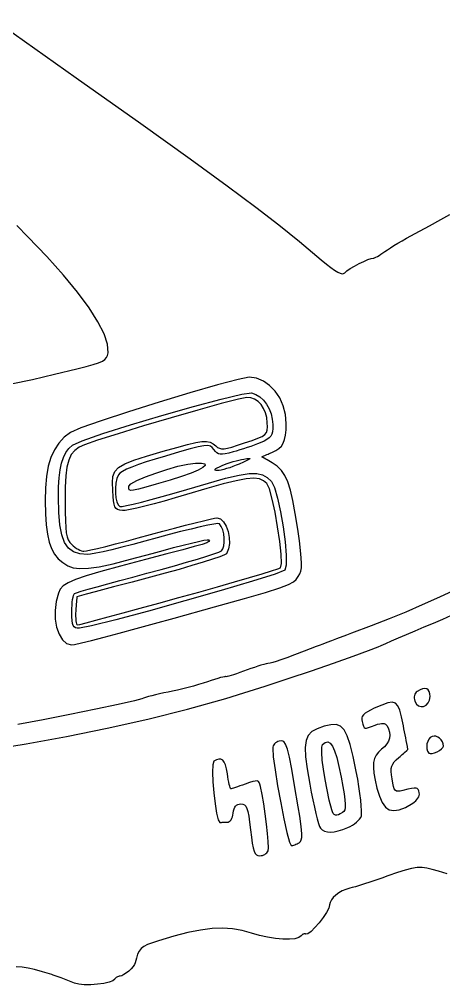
# Model space of a CAD drawing. Extents: x 0.3 to 13.7, y 0.1 to 13.4.
# Drawn here: x 7.937 to 9.345, y 0.227 to 3.434 of the extents above; entities that cross this region are included whole.
import ezdxf

# ---------------------------------------------------------------- set-up
doc = ezdxf.new("R2010")
doc.units = 0
doc.layers.get('0').update_dxf_attribs({"linetype": 'CONTINUOUS'})

msp = doc.modelspace()

# ---------------------------------------------------------------- linework, layer by layer
at = {"color": 0}
for points in [[(7.84999, 3.43354), (8.12565, 3.23882), (8.3399, 3.08703), (8.50342, 2.97026), (8.62706, 2.88064), (8.72168, 2.81011), (8.79796, 2.75103), (8.86675, 2.69521), (8.93892, 2.63482), (8.95622, 2.62056), (8.97092, 2.609), (8.98318, 2.60021), (8.99333, 2.59392), (9.00151, 2.59011), (9.00803, 2.5886), (9.01297, 2.58931), (9.01665, 2.59207), (9.02344, 2.5981), (9.03456, 2.60558), (9.04861, 2.61382), (9.06401, 2.62201), (9.07949, 2.62956), (9.09343, 2.63558), (9.10444, 2.63938), (9.11111, 2.64025), (9.1129, 2.64046), (9.11589, 2.6416), (9.1199, 2.6435), (9.12483, 2.64626), (9.13043, 2.64958), (9.13661, 2.65349), (9.14318, 2.65782), (9.15001, 2.66254), (9.15804, 2.66797), (9.16818, 2.67453), (9.18001, 2.68186), (9.19314, 2.68972), (9.20708, 2.69803), (9.22146, 2.70637), (9.23594, 2.71457), (9.25, 2.72233), (9.29742, 2.74815), (9.33518, 2.76893), (9.36518, 2.78575)], [(7.90983, 2.2226), (7.9809, 2.23779), (8.0535, 2.2545), (8.12776, 2.27262), (8.15831, 2.28043), (8.18201, 2.28694), (8.19982, 2.29275), (8.21257, 2.29824), (8.22119, 2.30376), (8.22657, 2.31006), (8.22965, 2.31739), (8.23122, 2.32622), (8.22949, 2.35428), (8.21832, 2.38867), (8.19797, 2.42914), (8.16862, 2.47532), (8.13049, 2.52696), (8.08376, 2.58371), (8.02869, 2.64535), (7.9655, 2.71143), (7.92854, 2.74821)], [(9.3929, 1.54275), (9.33083, 1.51383), (9.27399, 1.48833), (9.21929, 1.465), (9.1639, 1.44239), (9.10471, 1.41928), (9.0389, 1.39432), (9.02246, 1.38818), (8.98882, 1.37549), (8.97254, 1.36936), (8.95725, 1.36361), (8.94347, 1.35834), (8.93164, 1.35384), (8.92219, 1.35026), (8.88206, 1.3348), (8.84978, 1.32259), (8.82437, 1.31304), (8.80474, 1.30599), (8.78965, 1.30084), (8.7781, 1.29736), (8.76899, 1.29508), (8.76113, 1.29373), (8.75549, 1.29259), (8.74789, 1.29064), (8.73872, 1.28803), (8.72831, 1.28488), (8.7169, 1.2812), (8.70497, 1.27713), (8.69271, 1.27284), (8.68056, 1.26834), (8.66883, 1.264), (8.65793, 1.26015), (8.648, 1.25678), (8.63937, 1.25396), (8.63222, 1.2519), (8.62685, 1.25049), (8.62343, 1.24995), (8.62224, 1.25038), (8.62099, 1.25076), (8.6174, 1.25027), (8.61171, 1.24897), (8.60417, 1.24702), (8.59511, 1.24436), (8.58469, 1.24116), (8.57319, 1.23741), (8.56082, 1.23329), (8.5471, 1.22873), (8.53157, 1.22401), (8.51476, 1.21924), (8.49718, 1.21446), (8.47944, 1.20991), (8.46197, 1.20573), (8.44542, 1.20204), (8.43028, 1.19895), (8.41601, 1.19613), (8.40201, 1.19309), (8.38867, 1.19005), (8.37631, 1.18701), (8.36524, 1.18408), (8.35585, 1.18132), (8.34853, 1.17887), (8.34358, 1.17687), (8.31879, 1.16992), (8.26497, 1.15777), (8.19075, 1.14209), (8.10482, 1.12468), (8.01579, 1.10721), (7.93235, 1.09136)], [(7.82904, 1.00629), (7.95996, 1.02691), (8.09381, 1.05122), (8.22879, 1.07888), (8.36307, 1.10948), (8.49479, 1.14274), (8.62224, 1.17833), (8.68186, 1.19645), (8.75239, 1.21886), (8.82889, 1.24392), (8.90636, 1.26991), (8.97993, 1.29508), (9.04465, 1.31798), (9.09554, 1.33675), (9.12776, 1.34983), (9.13753, 1.35411), (9.15256, 1.36068), (9.1721, 1.36914), (9.19536, 1.37912), (9.22168, 1.39035), (9.25022, 1.40256), (9.28028, 1.41531), (9.31108, 1.42839), (9.34169, 1.4414), (9.3711, 1.454)], [(9.35622, 0.595432), (9.32775, 0.604113), (9.30729, 0.610351), (9.28961, 0.614475), (9.27328, 0.616428), (9.25678, 0.616049), (9.23872, 0.613226), (9.21756, 0.607801), (9.19185, 0.599718), (9.16015, 0.588704), (9.13971, 0.581543), (9.11951, 0.574599), (9.1001, 0.568088), (9.08203, 0.562175), (9.06581, 0.556967), (9.05192, 0.552735), (9.0409, 0.549533), (9.03331, 0.547635), (9.02067, 0.543946), (9.00851, 0.538738), (8.99724, 0.532335), (8.98719, 0.524957), (8.97879, 0.516982), (8.97228, 0.508626), (8.9681, 0.500217), (8.96664, 0.492133), (8.96376, 0.481717), (8.95594, 0.467231), (8.94472, 0.450467), (8.93153, 0.433214), (8.91786, 0.41721), (8.90506, 0.404351), (8.89464, 0.396322), (8.88807, 0.395019), (8.88618, 0.395888), (8.88411, 0.396213), (8.882, 0.396104), (8.87983, 0.395508), (8.87771, 0.394532), (8.87571, 0.393121), (8.87392, 0.391331), (8.87235, 0.38916), (8.86486, 0.383464), (8.85146, 0.379883), (8.83322, 0.378256), (8.81131, 0.378635), (8.78663, 0.380914), (8.76042, 0.385038), (8.73367, 0.39095), (8.70747, 0.398546), (8.67622, 0.407226), (8.64453, 0.412597), (8.61154, 0.414822), (8.57644, 0.413519), (8.53836, 0.4088), (8.49653, 0.400444), (8.45008, 0.388672), (8.39817, 0.373156), (8.37831, 0.366536), (8.36263, 0.360351), (8.35047, 0.354112), (8.34125, 0.34706), (8.33442, 0.338758), (8.32926, 0.328504), (8.32525, 0.315864), (8.32172, 0.300076), (8.31933, 0.294271), (8.31451, 0.287381), (8.308, 0.280003), (8.30035, 0.272732), (8.29221, 0.266114), (8.28424, 0.260688), (8.27713, 0.256999), (8.27143, 0.255643), (8.2685, 0.255425), (8.26568, 0.254829), (8.26297, 0.253851), (8.26042, 0.25255), (8.25814, 0.251031), (8.25624, 0.24924), (8.25472, 0.247288), (8.25369, 0.245171), (8.24761, 0.2398), (8.23469, 0.235135), (8.21685, 0.231337), (8.19596, 0.228678), (8.17389, 0.227268), (8.15261, 0.227268), (8.134, 0.22895), (8.1199, 0.232476), (8.10932, 0.2366), (8.09804, 0.241049), (8.08664, 0.245443), (8.07557, 0.249675), (8.06532, 0.253526), (8.05638, 0.256782), (8.04926, 0.259332), (8.04443, 0.260906), (8.01351, 0.270344), (7.98779, 0.277399), (7.96576, 0.282281), (7.94581, 0.285101), (7.92637, 0.286079)]]:
    msp.add_lwpolyline(points, dxfattribs=at)
for points in [[(8.4509, 1.44493), (8.58442, 1.48199), (8.68375, 1.50993), (8.75429, 1.53033), (8.80137, 1.54503), (8.83035, 1.55593), (8.84657, 1.56472), (8.85542, 1.57335), (8.86219, 1.58344), (8.86719, 1.59207), (8.87071, 1.60118), (8.87278, 1.61225), (8.87338, 1.62651), (8.87244, 1.64518), (8.87001, 1.66954), (8.86604, 1.70107), (8.86051, 1.74072), (8.85265, 1.79275), (8.84494, 1.83535), (8.83697, 1.86968), (8.82818, 1.89697), (8.81814, 1.91863), (8.80643, 1.93554), (8.79258, 1.949), (8.77615, 1.96035), (8.75879, 1.97054), (8.7545, 1.97314), (8.74149, 1.98079), (8.74567, 1.98253), (8.7539, 1.986), (8.75808, 1.98774), (8.76221, 1.98947), (8.76639, 1.99126), (8.77463, 1.99474), (8.78771, 2.00097), (8.79829, 2.00792), (8.80658, 2.016), (8.81287, 2.02576), (8.81733, 2.03771), (8.82021, 2.05219), (8.82178, 2.06976), (8.82221, 2.09093), (8.81967, 2.12142), (8.81239, 2.15001), (8.80089, 2.17611), (8.78575, 2.19889), (8.76747, 2.21783), (8.74658, 2.23221), (8.72368, 2.24126), (8.69928, 2.24447), (8.66314, 2.23762), (8.59397, 2.21929), (8.50287, 2.19308), (8.40093, 2.16222), (8.29926, 2.13015), (8.20893, 2.10053), (8.14106, 2.07656), (8.10678, 2.06168), (8.08578, 2.04536), (8.06803, 2.02632), (8.05344, 2.00412), (8.04189, 1.97846), (8.03315, 1.94894), (8.02718, 1.91525), (8.02376, 1.87696), (8.02285, 1.83376), (8.02376, 1.79101), (8.02615, 1.7545), (8.03017, 1.72347), (8.03597, 1.69743), (8.04378, 1.67557), (8.05382, 1.65733), (8.06619, 1.64204), (8.08111, 1.62901), (8.09765, 1.6186), (8.11604, 1.61193), (8.13824, 1.609), (8.16624, 1.61019), (8.2021, 1.61561), (8.24789, 1.62549), (8.30561, 1.64003), (8.37728, 1.65961), (8.41411, 1.66965), (8.44868, 1.67887), (8.48019, 1.68701), (8.50786, 1.69385), (8.53103, 1.69933), (8.54883, 1.70318), (8.56044, 1.70518), (8.56521, 1.70518), (8.56739, 1.70215), (8.56597, 1.699), (8.55871, 1.69521), (8.54329, 1.68978), (8.51753, 1.68224), (8.47917, 1.67182), (8.42594, 1.65787), (8.35558, 1.63954), (8.27214, 1.61768), (8.20719, 1.59999), (8.15831, 1.5855), (8.12289, 1.57329), (8.09853, 1.56233), (8.08268, 1.55176), (8.07286, 1.54042), (8.06657, 1.52761), (8.05871, 1.4994), (8.05533, 1.47026), (8.05621, 1.4414), (8.06082, 1.4145), (8.06885, 1.39094), (8.07997, 1.37229), (8.09375, 1.36003), (8.10986, 1.35558), (8.12039, 1.35742), (8.14285, 1.36263), (8.17594, 1.37088), (8.21815, 1.38184), (8.26818, 1.39507), (8.3246, 1.41021), (8.38596, 1.42697), (8.4509, 1.44493)], [(8.11111, 1.46604), (8.11133, 1.47715), (8.11187, 1.48779), (8.11268, 1.49761), (8.11382, 1.50651), (8.11524, 1.51406), (8.11681, 1.52012), (8.11854, 1.52442), (8.12039, 1.52669), (8.12696, 1.52908), (8.14219, 1.53375), (8.16515, 1.54036), (8.19476, 1.54872), (8.23008, 1.55843), (8.27012, 1.56939), (8.31396, 1.58122), (8.36051, 1.59364), (8.40717, 1.60622), (8.45139, 1.61843), (8.49208, 1.6301), (8.52821, 1.64079), (8.55881, 1.65022), (8.58285, 1.65815), (8.59933, 1.66422), (8.60726, 1.66813), (8.61225, 1.67492), (8.61546, 1.68494), (8.61692, 1.69726), (8.61681, 1.71083), (8.61507, 1.72472), (8.61182, 1.7379), (8.60715, 1.74935), (8.60113, 1.75831), (8.59549, 1.75885), (8.58242, 1.75717), (8.56261, 1.75342), (8.53711, 1.74789), (8.50662, 1.74067), (8.472, 1.73199), (8.43419, 1.72217), (8.39393, 1.71115), (8.35325, 1.70003), (8.31401, 1.68967), (8.27724, 1.68024), (8.24388, 1.67204), (8.21479, 1.66525), (8.19103, 1.6601), (8.1735, 1.65679), (8.16314, 1.65565), (8.13753, 1.65771), (8.11654, 1.66456), (8.09978, 1.67692), (8.08686, 1.69547), (8.07747, 1.72097), (8.07124, 1.75424), (8.06776, 1.7959), (8.06668, 1.84663), (8.06728, 1.88103), (8.06917, 1.91086), (8.07249, 1.93685), (8.07726, 1.95915), (8.08361, 1.97814), (8.09169, 1.99431), (8.10157, 2.00792), (8.11333, 2.01947), (8.14578, 2.0339), (8.21403, 2.0574), (8.30621, 2.08649), (8.41032, 2.11762), (8.51443, 2.14735), (8.60656, 2.17219), (8.67475, 2.18858), (8.70708, 2.19308), (8.72157, 2.18772), (8.73492, 2.17931), (8.74696, 2.16835), (8.75738, 2.15506), (8.7659, 2.13997), (8.77235, 2.12349), (8.77636, 2.10585), (8.77778, 2.08757), (8.77756, 2.07443), (8.77658, 2.06396), (8.77458, 2.0555), (8.77115, 2.04878), (8.76594, 2.04308), (8.75862, 2.03792), (8.74881, 2.03282), (8.73611, 2.02718), (8.72678, 2.02349), (8.71615, 2.01942), (8.70458, 2.01525), (8.69249, 2.01107), (8.68028, 2.007), (8.66818, 2.00319), (8.65674, 1.99972), (8.64615, 1.99675), (8.63157, 1.99294), (8.6199, 1.99046), (8.61068, 1.98921), (8.60331, 1.98931), (8.59733, 1.99089), (8.59218, 1.99397), (8.58746, 1.99858), (8.58251, 2.00483), (8.5771, 2.0115), (8.5709, 2.0159), (8.56222, 2.01785), (8.54943, 2.01725), (8.53065, 2.01367), (8.50429, 2.00689), (8.46853, 1.9969), (8.42176, 1.98318), (8.38792, 1.97299), (8.35807, 1.96343), (8.33231, 1.95458), (8.3106, 1.9464), (8.29308, 1.93892), (8.27979, 1.93218), (8.27072, 1.92622), (8.266, 1.92101), (8.26096, 1.90826), (8.2576, 1.89301), (8.25592, 1.87642), (8.25586, 1.85975), (8.25738, 1.84418), (8.26036, 1.83083), (8.26486, 1.82096), (8.27072, 1.81569), (8.278, 1.81581), (8.29292, 1.81836), (8.31456, 1.82314), (8.34207, 1.82981), (8.37446, 1.83838), (8.41092, 1.84831), (8.45047, 1.85965), (8.49224, 1.87201), (8.56446, 1.89344), (8.62158, 1.90924), (8.66585, 1.91965), (8.69954, 1.92492), (8.72487, 1.92524), (8.74408, 1.92085), (8.7595, 1.91194), (8.77339, 1.89871), (8.78358, 1.87858), (8.79406, 1.84315), (8.80404, 1.79779), (8.81267, 1.74761), (8.81922, 1.69786), (8.82286, 1.65386), (8.82286, 1.62076), (8.81831, 1.60385), (8.78629, 1.59125), (8.71094, 1.56739), (8.60622, 1.53629), (8.48633, 1.50185), (8.36535, 1.4681), (8.25738, 1.43912), (8.17654, 1.41878), (8.13693, 1.41114), (8.12907, 1.4114), (8.12294, 1.41271), (8.11843, 1.41531), (8.11518, 1.41982), (8.11307, 1.42671), (8.11182, 1.43631), (8.11128, 1.44933), (8.11111, 1.46604)], [(8.46625, 1.51297), (8.53239, 1.53136), (8.5944, 1.54883), (8.65099, 1.565), (8.70074, 1.57937), (8.74224, 1.59169), (8.77419, 1.6014), (8.79508, 1.60813), (8.80365, 1.6116), (8.80664, 1.62631), (8.80544, 1.65739), (8.80094, 1.69976), (8.79394, 1.74794), (8.78532, 1.79656), (8.77593, 1.84022), (8.76671, 1.87375), (8.7584, 1.89171), (8.7474, 1.90115), (8.73335, 1.90707), (8.71451, 1.90924), (8.68935, 1.90733), (8.65608, 1.90121), (8.61313, 1.89057), (8.55881, 1.87522), (8.49143, 1.85499), (8.454, 1.84369), (8.41797, 1.83344), (8.38411, 1.82422), (8.3534, 1.81629), (8.32671, 1.80994), (8.30479, 1.80533), (8.28863, 1.80263), (8.27908, 1.80219), (8.27001, 1.80354), (8.26303, 1.80567), (8.25771, 1.80914), (8.25385, 1.81461), (8.25114, 1.82269), (8.24924, 1.83399), (8.24783, 1.84918), (8.24669, 1.86888), (8.24588, 1.89486), (8.24761, 1.91525), (8.25379, 1.93147), (8.26622, 1.94493), (8.28657, 1.95692), (8.31679, 1.96903), (8.35861, 1.98247), (8.41379, 1.99875), (8.45936, 2.01178), (8.49501, 2.02138), (8.52235, 2.02783), (8.54292, 2.03114), (8.55821, 2.03153), (8.56993, 2.02914), (8.57964, 2.02414), (8.58882, 2.01671), (8.59478, 2.01193), (8.60097, 2.00874), (8.60807, 2.00711), (8.61686, 2.00722), (8.62815, 2.00917), (8.64258, 2.01292), (8.66103, 2.01861), (8.68414, 2.02636), (8.70953, 2.03504), (8.72863, 2.0421), (8.74224, 2.04829), (8.75131, 2.05431), (8.75672, 2.06108), (8.75939, 2.06928), (8.7601, 2.07975), (8.75982, 2.09315), (8.75797, 2.11079), (8.75379, 2.1269), (8.74744, 2.14133), (8.73921, 2.15369), (8.72922, 2.16385), (8.71778, 2.17144), (8.70508, 2.17617), (8.69135, 2.17779), (8.66411, 2.17219), (8.6071, 2.15722), (8.52946, 2.13558), (8.44037, 2.10986), (8.34907, 2.0829), (8.26465, 2.05724), (8.19635, 2.0356), (8.15332, 2.02061), (8.13514, 2.0121), (8.12056, 2.00151), (8.10932, 1.98779), (8.10097, 1.96983), (8.09511, 1.94661), (8.09142, 1.91689), (8.08946, 1.87961), (8.08886, 1.83376), (8.08903, 1.79736), (8.08963, 1.76839), (8.09076, 1.74571), (8.09267, 1.72825), (8.09549, 1.7149), (8.09939, 1.70464), (8.10454, 1.69635), (8.11111, 1.68892), (8.11594, 1.68446), (8.12115, 1.68028), (8.12663, 1.67643), (8.13217, 1.67324), (8.13753, 1.67051), (8.14268, 1.66846), (8.1474, 1.66715), (8.15147, 1.66661), (8.15929, 1.66775), (8.17453, 1.67106), (8.19635, 1.67622), (8.22385, 1.683), (8.25608, 1.69125), (8.29215, 1.70068), (8.33117, 1.7111), (8.37224, 1.72217), (8.41331, 1.7334), (8.45226, 1.74382), (8.48833, 1.75325), (8.52051, 1.7615), (8.5479, 1.76828), (8.56967, 1.77344), (8.58485, 1.77658), (8.59256, 1.77772), (8.60433, 1.77419), (8.61469, 1.76432), (8.62321, 1.74972), (8.6295, 1.73193), (8.63319, 1.71246), (8.63385, 1.69276), (8.63108, 1.67432), (8.6244, 1.65875), (8.61774, 1.65474), (8.60183, 1.64844), (8.57781, 1.64014), (8.54671, 1.63015), (8.5095, 1.61897), (8.46724, 1.60672), (8.42101, 1.59381), (8.37181, 1.58051), (8.31082, 1.56435), (8.28033, 1.55621), (8.24978, 1.54812), (8.18881, 1.53196), (8.15826, 1.52388), (8.12776, 1.51574), (8.12733, 1.50993), (8.1269, 1.50401), (8.12651, 1.49821), (8.12608, 1.49235), (8.12565, 1.48654), (8.12478, 1.47483), (8.12435, 1.46903), (8.12386, 1.45958), (8.12369, 1.45079), (8.12392, 1.44293), (8.12446, 1.43599), (8.12532, 1.43028), (8.12646, 1.42589), (8.12787, 1.42318), (8.1295, 1.42225), (8.13797, 1.4241), (8.15875, 1.42936), (8.19054, 1.43778), (8.23199, 1.44889), (8.28162, 1.46229), (8.33817, 1.47775), (8.40018, 1.49474), (8.46625, 1.51297)], [(8.30003, 1.88297), (8.30724, 1.891), (8.32671, 1.90169), (8.35531, 1.91396), (8.38971, 1.92665), (8.42681, 1.93864), (8.46332, 1.94894), (8.49604, 1.95632), (8.52181, 1.95975), (8.54178, 1.95964), (8.55219, 1.95697), (8.5535, 1.9521), (8.54606, 1.94521), (8.53028, 1.93658), (8.50657, 1.92643), (8.47532, 1.91525), (8.4369, 1.90306), (8.39106, 1.88932), (8.35678, 1.87929), (8.33242, 1.87267), (8.31625, 1.86936), (8.30658, 1.86893), (8.30181, 1.87125), (8.30018, 1.87603), (8.30003, 1.88297)], [(8.60954, 1.95144), (8.61774, 1.95481), (8.62674, 1.95817), (8.63633, 1.96149), (8.64611, 1.96451), (8.65588, 1.96733), (8.66525, 1.96978), (8.67393, 1.97174), (8.68175, 1.97314), (8.69151, 1.9745), (8.69814, 1.97521), (8.70156, 1.97499), (8.70167, 1.97374), (8.69829, 1.9714), (8.6914, 1.96783), (8.68093, 1.96289), (8.66667, 1.95654), (8.65619, 1.95221), (8.64551, 1.94808), (8.63493, 1.94439), (8.62483, 1.94114), (8.6154, 1.93847), (8.60704, 1.93653), (8.59993, 1.93528), (8.59446, 1.9349), (8.58951, 1.93511), (8.58649, 1.93599), (8.58539, 1.93722), (8.58626, 1.93896), (8.58908, 1.94125), (8.59386, 1.94407), (8.60069, 1.94749), (8.60954, 1.95144)], [(9.30003, 1.18457), (9.29926, 1.19379), (9.29704, 1.20106), (9.29346, 1.20627), (9.28857, 1.20942), (9.28239, 1.21056), (9.27507, 1.20958), (9.26665, 1.20649), (9.25717, 1.20123), (9.25401, 1.19878), (9.25146, 1.19569), (9.24946, 1.19211), (9.2481, 1.18815), (9.2474, 1.18381), (9.24735, 1.17914), (9.24794, 1.17426), (9.24918, 1.16922), (9.25429, 1.15923), (9.26144, 1.15316), (9.26975, 1.15072), (9.27843, 1.15169), (9.28663, 1.15582), (9.29351, 1.16287), (9.29824, 1.17258), (9.30003, 1.18457)], [(9.24235, 0.829644), (9.24756, 0.833387), (9.25222, 0.837511), (9.25624, 0.84196), (9.2595, 0.846571), (9.26199, 0.851238), (9.26357, 0.855957), (9.26426, 0.860406), (9.26389, 0.864637), (9.26232, 0.870931), (9.26036, 0.875706), (9.25749, 0.878743), (9.25315, 0.880262), (9.24675, 0.880262), (9.23779, 0.878851), (9.22558, 0.876139), (9.20969, 0.872287), (9.20074, 0.870226), (9.19368, 0.869467), (9.18826, 0.870281), (9.18414, 0.873047), (9.18093, 0.878093), (9.17833, 0.885851), (9.176, 0.896539), (9.17356, 0.910644), (9.1716, 0.924425), (9.17068, 0.935656), (9.1709, 0.944933), (9.17253, 0.952962), (9.17572, 0.960124), (9.18067, 0.96696), (9.18744, 0.974175), (9.19635, 0.98215), (9.20008, 0.985351), (9.20383, 0.988607), (9.20757, 0.991808), (9.21137, 0.995063), (9.21511, 0.99821), (9.2226, 1.00478), (9.2264, 1.00798), (9.2245, 1.01785), (9.22265, 1.02783), (9.22076, 1.03776), (9.21892, 1.04763), (9.21701, 1.05756), (9.21517, 1.06749), (9.21326, 1.07742), (9.21143, 1.08729), (9.20551, 1.11675), (9.19976, 1.13873), (9.19325, 1.15375), (9.18494, 1.16243), (9.17389, 1.16531), (9.15912, 1.16298), (9.13976, 1.15609), (9.11469, 1.14513), (9.10194, 1.13905), (9.09179, 1.13363), (9.0841, 1.12853), (9.07856, 1.12364), (9.07497, 1.11854), (9.07324, 1.11334), (9.07308, 1.10748), (9.07433, 1.10091), (9.07661, 1.09207), (9.07861, 1.08556), (9.08094, 1.08149), (9.08415, 1.07948), (9.08886, 1.07926), (9.0956, 1.081), (9.10508, 1.08442), (9.11778, 1.0893), (9.12576, 1.09212), (9.13265, 1.09402), (9.13851, 1.09505), (9.14356, 1.09522), (9.14779, 1.0944), (9.15142, 1.09272), (9.15451, 1.09006), (9.15722, 1.08653), (9.16237, 1.07655), (9.16536, 1.06646), (9.16613, 1.05632), (9.16482, 1.04622), (9.1614, 1.0364), (9.15593, 1.0268), (9.14844, 1.01769), (9.13889, 1.00912), (9.12858, 0.999783), (9.12076, 0.989637), (9.11546, 0.97819), (9.11257, 0.964789), (9.11199, 0.948839), (9.11372, 0.929742), (9.11762, 0.906956), (9.12364, 0.879883), (9.13146, 0.852865), (9.14074, 0.832032), (9.15164, 0.817219), (9.16456, 0.808376), (9.17979, 0.805285), (9.19764, 0.807835), (9.21838, 0.816026), (9.24235, 0.829644)], [(9.02707, 0.749024), (9.03472, 0.752604), (9.04221, 0.75689), (9.04921, 0.761664), (9.05567, 0.76671), (9.06131, 0.772081), (9.06603, 0.777453), (9.06956, 0.782661), (9.07178, 0.787543), (9.07275, 0.794706), (9.07269, 0.806315), (9.07172, 0.821832), (9.06982, 0.840549), (9.06711, 0.861925), (9.06369, 0.885308), (9.05957, 0.910157), (9.05485, 0.93571), (9.04465, 0.985514), (9.03504, 1.02447), (9.02528, 1.05344), (9.0146, 1.07346), (9.00239, 1.08577), (8.98779, 1.0912), (8.97021, 1.09077), (8.94883, 1.08561), (8.92546, 1.07737), (8.90782, 1.06776), (8.89551, 1.05518), (8.88818, 1.03809), (8.88547, 1.01492), (8.88687, 0.98405), (8.89208, 0.944011), (8.90067, 0.893121), (8.90565, 0.866265), (8.91075, 0.840767), (8.91581, 0.817057), (8.92068, 0.795844), (8.92529, 0.777615), (8.92942, 0.763075), (8.93294, 0.752713), (8.93571, 0.747233), (8.94206, 0.741265), (8.94982, 0.737142), (8.95899, 0.7347), (8.96962, 0.73405), (8.98178, 0.735189), (8.99539, 0.73801), (9.01047, 0.742622), (9.02707, 0.749024)], [(8.86518, 0.698893), (8.86936, 0.702474), (8.87229, 0.707954), (8.87392, 0.715821), (8.87424, 0.726942), (8.87326, 0.742025), (8.87093, 0.761719), (8.86724, 0.786893), (8.86214, 0.818143), (8.85026, 0.889051), (8.84076, 0.943197), (8.83306, 0.982585), (8.8265, 1.00966), (8.82047, 1.02642), (8.8144, 1.03499), (8.80761, 1.03754), (8.79949, 1.0364), (8.79508, 1.03494), (8.79101, 1.03282), (8.78733, 1.03017), (8.78412, 1.02707), (8.78142, 1.02365), (8.7794, 1.02013), (8.7781, 1.01638), (8.77767, 1.01264), (8.77974, 0.983996), (8.7856, 0.940375), (8.79406, 0.887642), (8.80414, 0.831543), (8.81467, 0.777886), (8.82465, 0.732368), (8.8329, 0.700792), (8.83837, 0.689074), (8.84104, 0.68929), (8.84407, 0.689888), (8.8475, 0.69081), (8.85107, 0.692057), (8.85471, 0.693468), (8.8584, 0.69515), (8.86193, 0.69694), (8.86518, 0.698893)], [(8.97368, 0.808376), (8.96544, 0.840007), (8.95785, 0.87424), (8.95128, 0.909071), (8.94596, 0.942654), (8.94217, 0.972982), (8.94015, 0.998047), (8.94026, 1.01606), (8.94271, 1.02496), (8.95193, 1.03196), (8.96044, 1.03364), (8.96838, 1.02968), (8.97592, 1.01986), (8.98318, 1.00385), (8.99029, 0.981446), (8.9974, 0.952474), (9.00472, 0.916613), (9.01036, 0.885851), (9.01454, 0.861057), (9.01719, 0.841581), (9.0185, 0.826768), (9.01833, 0.81581), (9.01682, 0.807997), (9.01394, 0.802572), (9.00976, 0.798936), (9.00201, 0.794379), (8.9955, 0.791342), (8.99013, 0.789876), (8.98563, 0.790201), (8.98193, 0.792101), (8.97879, 0.795682), (8.97613, 0.801161), (8.97368, 0.808376)], [(9.34429, 1.01986), (9.34321, 1.02729), (9.3405, 1.03429), (9.33643, 1.04047), (9.33132, 1.04584), (9.32553, 1.04986), (9.31928, 1.05241), (9.31287, 1.05317), (9.30669, 1.05198), (9.30063, 1.04823), (9.29568, 1.04243), (9.29194, 1.0351), (9.28961, 1.02691), (9.28868, 1.01839), (9.28939, 1.01015), (9.29172, 1.00271), (9.2959, 0.99669), (9.30029, 0.9949), (9.30692, 0.995226), (9.31483, 0.997342), (9.32324, 1.00081), (9.33122, 1.00515), (9.33794, 1.01009), (9.34261, 1.01514), (9.34429, 1.01986)], [(8.76232, 0.671442), (8.7634, 0.682238), (8.76275, 0.702365), (8.76053, 0.729383), (8.75717, 0.760906), (8.75282, 0.794706), (8.74783, 0.828233), (8.74251, 0.859213), (8.73703, 0.885308), (8.73508, 0.892904), (8.73292, 0.898546), (8.73004, 0.902126), (8.72592, 0.903863), (8.72, 0.903754), (8.71181, 0.901964), (8.70085, 0.898546), (8.68653, 0.893608), (8.6774, 0.890408), (8.66883, 0.887424), (8.66086, 0.884765), (8.65381, 0.882433), (8.64779, 0.880479), (8.64307, 0.878961), (8.63981, 0.878093), (8.63818, 0.877767), (8.63732, 0.878797), (8.63624, 0.881728), (8.63493, 0.886339), (8.63351, 0.892469), (8.632, 0.899794), (8.63038, 0.908365), (8.62879, 0.917751), (8.62722, 0.927789), (8.62424, 0.944065), (8.62076, 0.956976), (8.61664, 0.966635), (8.61176, 0.97309), (8.60601, 0.976508), (8.59924, 0.976833), (8.59136, 0.974447), (8.58231, 0.969239), (8.57861, 0.957844), (8.57764, 0.933539), (8.57883, 0.900825), (8.58188, 0.863986), (8.58621, 0.8278), (8.59147, 0.796442), (8.59711, 0.774468), (8.60275, 0.766276), (8.60476, 0.766385), (8.60726, 0.766493), (8.61014, 0.766601), (8.62369, 0.766601), (8.62706, 0.766656), (8.63043, 0.767253), (8.63362, 0.768935), (8.63667, 0.771701), (8.63943, 0.775336), (8.64188, 0.779839), (8.64388, 0.785047), (8.64546, 0.790853), (8.64649, 0.7972), (8.64768, 0.804796), (8.64931, 0.811253), (8.65153, 0.816461), (8.65429, 0.820692), (8.65771, 0.823893), (8.66183, 0.826064), (8.66661, 0.827311), (8.67219, 0.827746), (8.67882, 0.827149), (8.68425, 0.824924), (8.68864, 0.820421), (8.69228, 0.812989), (8.69542, 0.802029), (8.69829, 0.786947), (8.70111, 0.767036), (8.7041, 0.741644), (8.70708, 0.716689), (8.70985, 0.69694), (8.71272, 0.681858), (8.71582, 0.670844), (8.7194, 0.663249), (8.72364, 0.658529), (8.72879, 0.656196), (8.73503, 0.655544), (8.73942, 0.655871), (8.74376, 0.656739), (8.74789, 0.658257), (8.75179, 0.660211), (8.75532, 0.662543), (8.75831, 0.665256), (8.76069, 0.668186), (8.76232, 0.671386), (8.76232, 0.671442)]]:
    msp.add_lwpolyline(points, close=True, dxfattribs=at)

doc.saveas('drawing.dxf')
